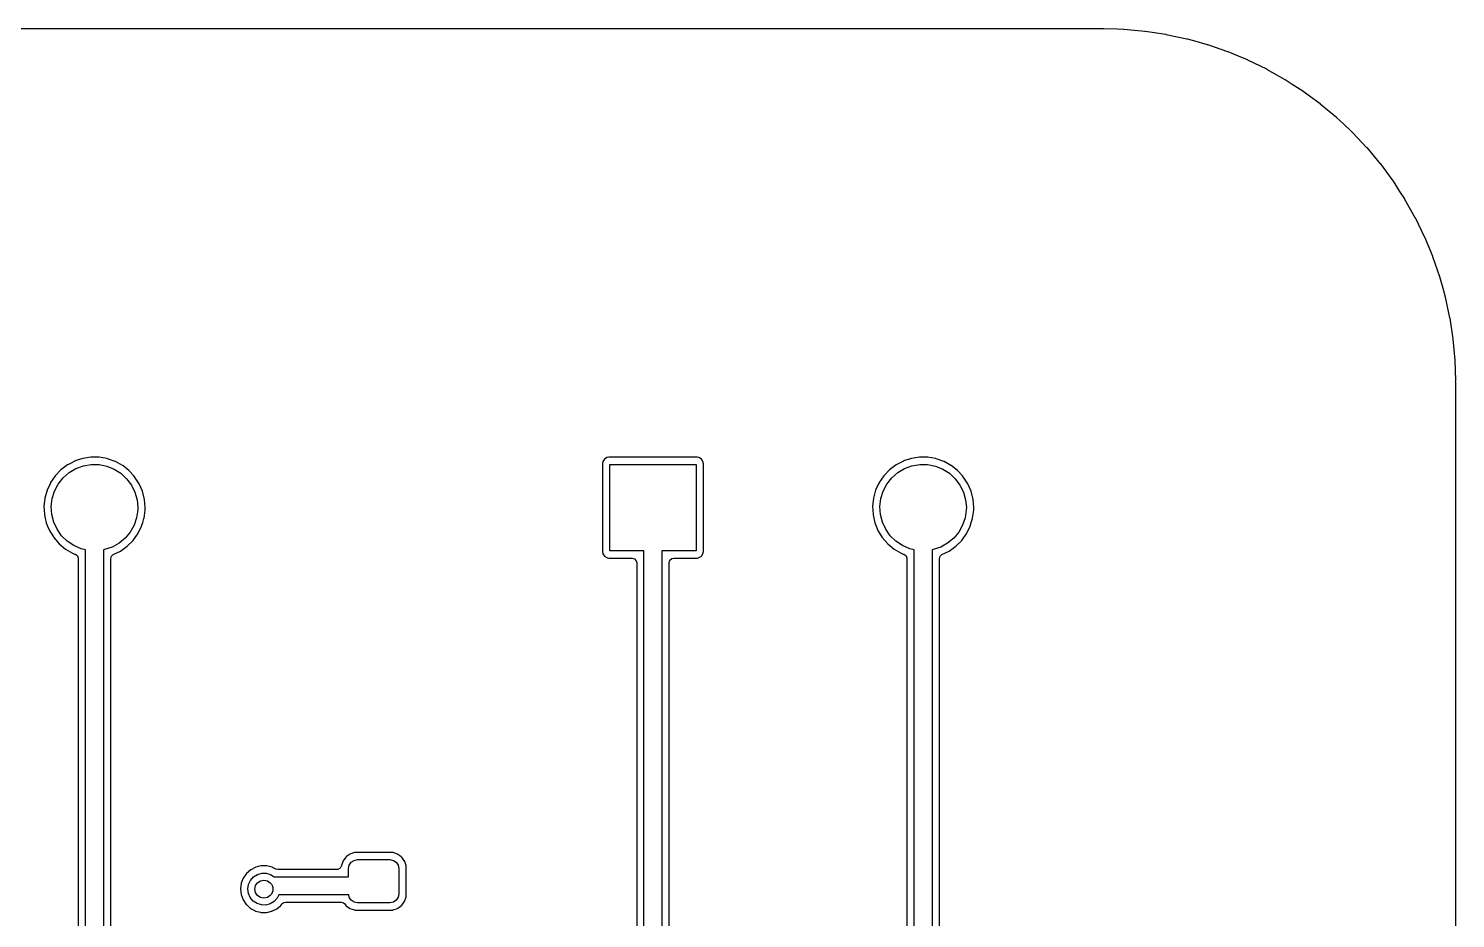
# Model space of a CAD drawing. Extents: x 0.02 to 2.38, y 0.02 to 1.96.
# Drawn here: x 0.823 to 2.382, y 0.988 to 1.961 of the extents above; entities that cross this region are included whole.
import ezdxf

# ---------------------------------------------------------------- set-up
doc = ezdxf.new("R2010")
doc.units = 0
doc.header["$MEASUREMENT"] = 0
doc.layers.add('BLACK', color=7, linetype='CONTINUOUS')

msp = doc.modelspace()

# ---------------------------------------------------------------- linework, layer by layer
at = {"layer": 'BLACK', "linetype": 'CONTINUOUS'}
for p, q in [((0.405136, 1.96063), (1.99484, 1.96063)), ((1.99484, 1.96063), (1.99552, 1.96055)), ((1.99552, 1.96055), (1.99574, 1.96055)), ((1.99574, 1.96055), (1.99629, 1.96043)), ((1.99629, 1.96043), (1.99683, 1.96055)), ((1.99683, 1.96055), (1.99732, 1.96055)), ((1.99732, 1.96055), (1.99771, 1.96059)), ((1.99771, 1.96059), (2.01237, 1.96014)), ((2.01237, 1.96014), (2.01945, 1.95993)), ((2.01945, 1.95993), (2.01974, 1.95991)), ((2.01974, 1.95991), (2.0312, 1.95887)), ((2.0312, 1.95887), (2.04266, 1.95783)), ((2.04266, 1.95783), (2.04295, 1.95779)), ((2.04295, 1.95779), (2.0657, 1.95433)), ((2.0657, 1.95433), (2.06599, 1.95428)), ((2.06599, 1.95428), (2.08849, 1.94945)), ((2.08849, 1.94945), (2.08878, 1.94938)), ((2.08878, 1.94938), (2.09578, 1.94743)), ((2.09578, 1.94743), (2.11094, 1.9432)), ((2.11094, 1.9432), (2.11122, 1.94311)), ((2.11122, 1.94311), (2.13297, 1.93561)), ((2.13297, 1.93561), (2.13325, 1.9355)), ((2.13325, 1.9355), (2.14481, 1.93071)), ((2.14481, 1.93071), (2.15451, 1.9267)), ((2.15451, 1.9267), (2.15478, 1.92657)), ((2.15478, 1.92657), (2.17547, 1.9165)), ((2.17547, 1.9165), (2.17573, 1.91636)), ((2.17573, 1.91636), (2.19577, 1.90506)), ((2.19577, 1.90506), (2.19603, 1.90491)), ((2.19603, 1.90491), (2.20364, 1.89998)), ((2.20364, 1.89998), (2.21535, 1.89241)), ((2.21535, 1.89241), (2.21559, 1.89224)), ((2.21559, 1.89224), (2.23413, 1.87861)), ((2.23413, 1.87861), (2.23436, 1.87842)), ((2.23436, 1.87842), (2.25203, 1.86369)), ((2.25203, 1.86369), (2.25226, 1.8635)), ((2.25226, 1.8635), (2.26021, 1.85601)), ((2.26021, 1.85601), (2.26901, 1.84773)), ((2.26901, 1.84773), (2.26922, 1.84752)), ((2.26922, 1.84752), (2.27515, 1.84122)), ((2.27515, 1.84122), (2.28499, 1.83076)), ((2.28499, 1.83076), (2.28519, 1.83054)), ((2.28519, 1.83054), (2.29992, 1.81287)), ((2.29992, 1.81287), (2.3001, 1.81263)), ((2.3001, 1.81263), (2.31374, 1.7941)), ((2.31374, 1.7941), (2.31391, 1.79385)), ((2.31391, 1.79385), (2.32115, 1.78265)), ((2.32115, 1.78265), (2.3264, 1.77453)), ((2.3264, 1.77453), (2.32656, 1.77428)), ((2.32656, 1.77428), (2.33786, 1.75424)), ((2.33786, 1.75424), (2.338, 1.75397)), ((2.338, 1.75397), (2.34807, 1.73329)), ((2.34807, 1.73329), (2.34819, 1.73301)), ((2.34819, 1.73301), (2.35471, 1.71727)), ((2.35471, 1.71727), (2.357, 1.71176)), ((2.357, 1.71176), (2.3571, 1.71148)), ((2.3571, 1.71148), (2.36461, 1.68973)), ((2.36461, 1.68973), (2.3647, 1.68944)), ((2.3647, 1.68944), (2.36892, 1.67429)), ((2.36892, 1.67429), (2.37087, 1.66728)), ((2.37087, 1.66728), (2.37095, 1.66699)), ((2.37095, 1.66699), (2.37577, 1.6445)), ((2.37577, 1.6445), (2.37583, 1.6442)), ((2.37583, 1.6442), (2.37929, 1.62146)), ((2.37929, 1.62146), (2.37933, 1.62116)), ((2.37933, 1.62116), (2.38141, 1.59825)), ((2.38141, 1.59825), (2.38143, 1.59795)), ((2.38143, 1.59795), (2.38208, 1.57623)), ((2.38205, 1.57536), (2.38192, 1.57482)), ((2.38208, 1.57623), (2.38205, 1.5759)), ((2.38205, 1.5759), (2.38205, 1.57536)), ((2.38192, 1.57482), (2.38205, 1.57427)), ((2.38205, 1.57427), (2.38205, 1.57408)), ((2.38205, 1.57408), (2.38213, 1.57337)), ((2.38213, 1.57337), (2.38213, 0.022835)), ((0.8654, 1.48382), (0.858149, 1.47838)), ((0.867713, 1.48503), (0.8654, 1.48382)), ((0.873261, 1.48792), (0.867713, 1.48503)), ((0.873442, 1.48801), (0.873261, 1.48792)), ((0.873261, 1.48792), (0.873261, 1.48792)), ((0.88206, 1.49083), (0.873442, 1.48801)), ((0.874543, 1.47965), (0.882654, 1.48264)), ((0.891022, 1.4922), (0.88206, 1.49083)), ((0.882654, 1.48264), (0.891175, 1.48411)), ((0.891226, 1.4922), (0.891022, 1.4922)), ((0.891175, 1.48411), (0.89982, 1.48399)), ((0.896685, 1.49213), (0.891226, 1.4922)), ((0.891226, 1.4922), (0.891226, 1.4922)), ((0.900089, 1.49209), (0.896685, 1.49213)), ((0.89982, 1.48399), (0.9083, 1.48231)), ((0.903866, 1.49142), (0.900089, 1.49209)), ((0.908814, 1.49053), (0.903866, 1.49142)), ((0.9083, 1.48231), (0.91633, 1.4791)), ((0.909015, 1.4905), (0.908814, 1.49053)), ((0.908814, 1.49053), (0.908814, 1.49053)), ((0.909207, 1.49043), (0.909015, 1.4905)), ((0.91737, 1.48754), (0.909207, 1.49043)), ((0.909207, 1.49043), (0.909207, 1.49043)), ((0.917562, 1.48747), (0.91737, 1.48754)), ((0.91737, 1.48754), (0.91737, 1.48754)), ((0.91774, 1.48737), (0.917562, 1.48747)), ((0.925321, 1.48319), (0.91774, 1.48737)), ((0.91774, 1.48737), (0.91774, 1.48737)), ((0.925499, 1.48309), (0.925321, 1.48319)), ((0.925321, 1.48319), (0.925321, 1.48319)), ((0.925659, 1.48296), (0.925499, 1.48309)), ((0.932455, 1.4776), (0.925659, 1.48296)), ((0.925659, 1.48296), (0.925659, 1.48296)), ((1.45044, 1.48733), (1.44998, 1.48503)), ((1.44998, 1.48503), (1.44998, 1.38899)), ((1.45218, 1.48994), (1.45044, 1.48733)), ((1.45479, 1.49169), (1.45218, 1.48994)), ((1.45527, 1.49178), (1.45479, 1.49169)), ((1.45686, 1.4921), (1.45527, 1.49178)), ((1.45527, 1.49178), (1.45527, 1.49178)), ((1.4571, 1.49215), (1.45686, 1.4921)), ((1.55314, 1.49215), (1.4571, 1.49215)), ((1.45787, 1.38976), (1.45787, 1.48425)), ((1.45787, 1.48425), (1.55236, 1.48425)), ((1.55236, 1.48425), (1.55236, 1.38976)), ((1.55338, 1.4921), (1.55314, 1.49215)), ((1.55496, 1.49178), (1.55338, 1.4921)), ((1.55544, 1.49169), (1.55496, 1.49178)), ((1.55496, 1.49178), (1.55496, 1.49178)), ((1.55805, 1.48994), (1.55544, 1.49169)), ((1.5598, 1.48733), (1.55805, 1.48994)), ((1.56026, 1.48503), (1.5598, 1.48733)), ((1.56026, 1.38899), (1.56026, 1.48503)), ((1.77091, 1.48382), (1.76366, 1.47838)), ((1.77323, 1.48503), (1.77091, 1.48382)), ((1.77877, 1.48792), (1.77323, 1.48503)), ((1.77895, 1.48801), (1.77877, 1.48792)), ((1.77877, 1.48792), (1.77877, 1.48792)), ((1.78757, 1.49083), (1.77895, 1.48801)), ((1.78005, 1.47965), (1.78817, 1.48264)), ((1.79653, 1.4922), (1.78757, 1.49083)), ((1.78817, 1.48264), (1.79669, 1.48411)), ((1.79674, 1.4922), (1.79653, 1.4922)), ((1.79669, 1.48411), (1.80533, 1.48399)), ((1.8022, 1.49213), (1.79674, 1.4922)), ((1.79674, 1.4922), (1.79674, 1.4922)), ((1.8056, 1.49209), (1.8022, 1.49213)), ((1.80533, 1.48399), (1.81381, 1.48231)), ((1.80938, 1.49142), (1.8056, 1.49209)), ((1.81433, 1.49053), (1.80938, 1.49142)), ((1.81381, 1.48231), (1.82184, 1.4791)), ((1.81453, 1.4905), (1.81433, 1.49053)), ((1.81433, 1.49053), (1.81433, 1.49053)), ((1.81472, 1.49043), (1.81453, 1.4905)), ((1.82288, 1.48754), (1.81472, 1.49043)), ((1.81472, 1.49043), (1.81472, 1.49043)), ((1.82307, 1.48747), (1.82288, 1.48754)), ((1.82288, 1.48754), (1.82288, 1.48754)), ((1.82325, 1.48737), (1.82307, 1.48747)), ((1.83083, 1.48319), (1.82325, 1.48737)), ((1.82325, 1.48737), (1.82325, 1.48737)), ((1.83101, 1.48309), (1.83083, 1.48319)), ((1.83083, 1.48319), (1.83083, 1.48319)), ((1.83117, 1.48296), (1.83101, 1.48309)), ((1.83797, 1.4776), (1.83117, 1.48296)), ((1.83117, 1.48296), (1.83117, 1.48296)), ((0.851885, 1.47183), (0.846776, 1.46434)), ((0.858149, 1.47838), (0.851885, 1.47183)), ((0.85526, 1.46274), (0.860612, 1.46953)), ((0.860612, 1.46953), (0.867113, 1.47523)), ((0.867113, 1.47523), (0.874543, 1.47965)), ((0.91633, 1.4791), (0.923642, 1.47449)), ((0.923642, 1.47449), (0.929991, 1.46862)), ((0.929991, 1.46862), (0.935164, 1.46169)), ((0.932615, 1.47747), (0.932455, 1.4776)), ((0.932455, 1.4776), (0.932455, 1.4776)), ((0.932752, 1.47732), (0.932615, 1.47747)), ((0.937904, 1.47166), (0.932752, 1.47732)), ((0.932752, 1.47732), (0.932752, 1.47732)), ((0.938717, 1.47077), (0.937904, 1.47166)), ((0.943642, 1.46315), (0.938717, 1.47077)), ((1.7574, 1.47183), (1.75229, 1.46434)), ((1.76366, 1.47838), (1.7574, 1.47183)), ((1.76077, 1.46274), (1.76612, 1.46953)), ((1.76612, 1.46953), (1.77262, 1.47523)), ((1.77262, 1.47523), (1.78005, 1.47965)), ((1.82184, 1.4791), (1.82915, 1.47449)), ((1.82915, 1.47449), (1.8355, 1.46862)), ((1.8355, 1.46862), (1.84068, 1.46169)), ((1.83813, 1.47747), (1.83797, 1.4776)), ((1.83797, 1.4776), (1.83797, 1.4776)), ((1.83826, 1.47732), (1.83813, 1.47747)), ((1.84342, 1.47166), (1.83826, 1.47732)), ((1.83826, 1.47732), (1.83826, 1.47732)), ((1.84423, 1.47077), (1.84342, 1.47166)), ((1.84915, 1.46315), (1.84423, 1.47077)), ((0.842958, 1.45611), (0.840535, 1.44738)), ((0.846226, 1.46315), (0.842958, 1.45611)), ((0.84669, 1.46415), (0.846226, 1.46315)), ((0.846776, 1.46434), (0.84669, 1.46415)), ((0.84669, 1.46415), (0.84669, 1.46415)), ((0.84867, 1.44683), (0.851234, 1.45509)), ((0.851234, 1.45509), (0.85526, 1.46274)), ((0.935164, 1.46169), (0.938988, 1.45394)), ((0.938988, 1.45394), (0.941335, 1.44562)), ((0.947257, 1.45484), (0.943642, 1.46315)), ((0.949466, 1.44604), (0.947257, 1.45484)), ((1.74847, 1.45611), (1.74605, 1.44738)), ((1.75174, 1.46315), (1.74847, 1.45611)), ((1.7522, 1.46415), (1.75174, 1.46315)), ((1.75229, 1.46434), (1.7522, 1.46415)), ((1.7522, 1.46415), (1.7522, 1.46415)), ((1.75418, 1.44683), (1.75675, 1.45509)), ((1.75675, 1.45509), (1.76077, 1.46274)), ((1.84068, 1.46169), (1.8445, 1.45394)), ((1.8445, 1.45394), (1.84685, 1.44562)), ((1.85277, 1.45484), (1.84915, 1.46315)), ((1.85498, 1.44604), (1.85277, 1.45484)), ((0.840535, 1.44738), (0.839572, 1.43836)), ((0.839572, 1.43836), (0.839583, 1.43816)), ((0.839583, 1.43816), (0.839583, 1.43816)), ((0.839583, 1.43816), (0.839798, 1.43444)), ((0.847654, 1.43824), (0.84867, 1.44683)), ((0.848219, 1.42962), (0.847654, 1.43824)), ((0.941335, 1.44562), (0.942126, 1.43701)), ((0.942126, 1.43701), (0.942061, 1.43454)), ((0.950209, 1.43701), (0.949466, 1.44604)), ((0.950143, 1.43431), (0.950209, 1.43701)), ((1.74605, 1.44738), (1.74508, 1.43836)), ((1.74508, 1.43836), (1.7451, 1.43816)), ((1.7451, 1.43816), (1.7451, 1.43816)), ((1.7451, 1.43816), (1.74531, 1.43444)), ((1.75317, 1.43824), (1.75418, 1.44683)), ((1.75373, 1.42962), (1.75317, 1.43824)), ((1.84685, 1.44562), (1.84764, 1.43701)), ((1.84764, 1.43701), (1.84757, 1.43454)), ((1.85572, 1.43701), (1.85498, 1.44604)), ((1.85565, 1.43431), (1.85572, 1.43701)), ((0.839798, 1.43444), (0.840094, 1.42931)), ((0.840094, 1.42931), (0.840138, 1.42911)), ((0.840138, 1.42911), (0.840138, 1.42911)), ((0.840138, 1.42911), (0.840993, 1.42532)), ((0.840993, 1.42532), (0.842087, 1.42046)), ((0.842087, 1.42046), (0.842163, 1.42027)), ((0.842163, 1.42027), (0.842163, 1.42027)), ((0.842163, 1.42027), (0.843639, 1.41664)), ((0.850348, 1.42124), (0.848219, 1.42962)), ((0.853967, 1.41339), (0.850348, 1.42124)), ((0.940821, 1.42598), (0.938042, 1.41779)), ((0.942061, 1.43454), (0.940821, 1.42598)), ((0.946323, 1.41664), (0.947545, 1.42066)), ((0.947545, 1.42066), (0.9489, 1.42512)), ((0.9489, 1.42512), (0.948959, 1.42532)), ((0.9489, 1.42512), (0.9489, 1.42512)), ((0.948959, 1.42532), (0.950143, 1.43431)), ((1.74531, 1.43444), (1.74561, 1.42931)), ((1.74561, 1.42931), (1.74565, 1.42911)), ((1.74565, 1.42911), (1.74565, 1.42911)), ((1.74565, 1.42911), (1.7465, 1.42532)), ((1.7465, 1.42532), (1.7476, 1.42046)), ((1.7476, 1.42046), (1.74768, 1.42027)), ((1.74768, 1.42027), (1.74768, 1.42027)), ((1.74768, 1.42027), (1.74915, 1.41664)), ((1.75586, 1.42124), (1.75373, 1.42962)), ((1.75948, 1.41339), (1.75586, 1.42124)), ((1.84633, 1.42598), (1.84355, 1.41779)), ((1.84757, 1.43454), (1.84633, 1.42598)), ((1.85184, 1.41664), (1.85306, 1.42066)), ((1.85306, 1.42066), (1.85441, 1.42512)), ((1.85441, 1.42512), (1.85447, 1.42532)), ((1.85441, 1.42512), (1.85441, 1.42512)), ((1.85447, 1.42532), (1.85565, 1.43431)), ((0.843639, 1.41664), (0.845498, 1.41206)), ((0.845498, 1.41206), (0.850235, 1.40433)), ((0.850235, 1.40433), (0.856172, 1.39748)), ((0.858957, 1.40633), (0.853967, 1.41339)), ((0.86515, 1.40029), (0.858957, 1.40633)), ((0.928289, 1.4036), (0.921641, 1.39807)), ((0.933817, 1.41025), (0.928289, 1.4036)), ((0.938042, 1.41779), (0.933817, 1.41025)), ((0.937015, 1.40115), (0.939302, 1.40433)), ((0.939302, 1.40433), (0.942187, 1.40835)), ((0.942187, 1.40835), (0.942306, 1.40851)), ((0.942306, 1.40851), (0.946323, 1.41664)), ((1.74915, 1.41664), (1.75101, 1.41206)), ((1.75101, 1.41206), (1.75575, 1.40433)), ((1.75575, 1.40433), (1.76168, 1.39748)), ((1.76447, 1.40633), (1.75948, 1.41339)), ((1.77066, 1.40029), (1.76447, 1.40633)), ((1.8338, 1.4036), (1.82715, 1.39807)), ((1.83933, 1.41025), (1.8338, 1.4036)), ((1.84355, 1.41779), (1.83933, 1.41025)), ((1.84253, 1.40115), (1.84481, 1.40433)), ((1.84481, 1.40433), (1.8477, 1.40835)), ((1.8477, 1.40835), (1.84782, 1.40851)), ((1.84782, 1.40851), (1.85184, 1.41664)), ((0.856172, 1.39748), (0.863148, 1.39169)), ((0.863148, 1.39169), (0.870976, 1.38711)), ((0.872339, 1.39549), (0.86515, 1.40029)), ((0.880283, 1.39208), (0.872339, 1.39549)), ((0.885039, 1.391), (0.880283, 1.39208)), ((0.885039, 0.57754), (0.885039, 1.391)), ((0.905911, 1.39107), (0.904724, 1.3909)), ((0.904724, 1.3909), (0.904724, 0.577506)), ((0.914098, 1.39385), (0.905911, 1.39107)), ((0.921641, 1.39807), (0.914098, 1.39385)), ((0.915396, 1.38566), (0.923212, 1.38948)), ((0.923212, 1.38948), (0.930593, 1.39475)), ((0.930593, 1.39475), (0.937015, 1.40115)), ((1.44998, 1.38899), (1.45044, 1.38668)), ((1.49528, 1.38976), (1.45787, 1.38976)), ((1.49528, 0.57874), (1.49528, 1.38976)), ((1.55236, 1.38976), (1.51496, 1.38976)), ((1.51496, 1.38976), (1.51496, 0.57874)), ((1.5598, 1.38668), (1.56026, 1.38899)), ((1.76168, 1.39748), (1.76866, 1.39169)), ((1.76866, 1.39169), (1.77649, 1.38711)), ((1.77785, 1.39549), (1.77066, 1.40029)), ((1.78579, 1.39208), (1.77785, 1.39549)), ((1.79055, 1.391), (1.78579, 1.39208)), ((1.79055, 0.57754), (1.79055, 1.391)), ((1.81142, 1.39107), (1.81024, 1.3909)), ((1.81024, 1.3909), (1.81024, 0.577506)), ((1.81961, 1.39385), (1.81142, 1.39107)), ((1.82715, 1.39807), (1.81961, 1.39385)), ((1.82091, 1.38566), (1.82872, 1.38948)), ((1.82872, 1.38948), (1.8361, 1.39475)), ((1.8361, 1.39475), (1.84253, 1.40115)), ((0.870976, 1.38711), (0.873162, 1.38628)), ((0.873162, 1.38628), (0.873955, 1.38597)), ((0.873955, 1.38597), (0.876179, 1.38428)), ((0.876179, 1.38428), (0.877136, 1.38166)), ((0.877136, 1.38166), (0.877146, 1.38134)), ((0.877146, 1.38134), (0.877146, 0.587308)), ((0.912618, 1.3812), (0.913406, 1.38388)), ((0.912618, 0.587217), (0.912618, 1.3812)), ((0.913406, 1.38388), (0.915396, 1.38566)), ((1.45044, 1.38668), (1.45218, 1.38407)), ((1.45218, 1.38407), (1.45479, 1.38233)), ((1.45479, 1.38233), (1.45527, 1.38223)), ((1.45527, 1.38223), (1.45527, 1.38223)), ((1.45527, 1.38223), (1.45686, 1.38192)), ((1.45686, 1.38192), (1.4571, 1.38187)), ((1.4571, 1.38187), (1.48242, 1.38187)), ((1.48242, 1.38187), (1.4851, 1.38108)), ((1.4851, 1.38108), (1.48693, 1.37897)), ((1.48693, 1.37897), (1.48738, 1.37691)), ((1.48738, 1.37691), (1.48738, 0.591594)), ((1.52285, 1.37691), (1.52364, 1.37959)), ((1.52285, 0.591594), (1.52285, 1.37691)), ((1.52364, 1.37959), (1.52575, 1.38142)), ((1.52575, 1.38142), (1.52781, 1.38187)), ((1.52781, 1.38187), (1.55314, 1.38187)), ((1.55314, 1.38187), (1.55338, 1.38192)), ((1.55338, 1.38192), (1.55496, 1.38223)), ((1.55496, 1.38223), (1.55544, 1.38233)), ((1.55496, 1.38223), (1.55496, 1.38223)), ((1.55544, 1.38233), (1.55805, 1.38407)), ((1.55805, 1.38407), (1.5598, 1.38668)), ((1.77649, 1.38711), (1.77867, 1.38628)), ((1.77867, 1.38628), (1.77947, 1.38597)), ((1.77947, 1.38597), (1.78169, 1.38428)), ((1.78169, 1.38428), (1.78265, 1.38166)), ((1.78265, 1.38166), (1.78266, 1.38134)), ((1.78266, 1.38134), (1.78266, 0.587308)), ((1.81813, 1.3812), (1.81892, 1.38388)), ((1.81813, 0.587217), (1.81813, 1.3812)), ((1.81892, 1.38388), (1.82091, 1.38566)), ((1.07677, 1.04536), (1.07386, 1.04466)), ((1.07706, 1.04543), (1.07677, 1.04536)), ((1.07677, 1.04536), (1.07677, 1.04536)), ((1.08033, 1.04541), (1.07706, 1.04543)), ((1.08291, 1.0454), (1.08033, 1.04541)), ((1.08321, 1.0454), (1.08291, 1.0454)), ((1.08291, 1.0454), (1.08291, 1.0454)), ((1.08917, 1.0439), (1.08321, 1.0454)), ((1.16459, 1.04526), (1.16325, 1.0428)), ((1.16464, 1.04546), (1.16459, 1.04526)), ((1.16466, 1.04576), (1.16464, 1.04546)), ((1.16643, 1.05079), (1.16466, 1.04576)), ((1.16665, 1.05109), (1.16643, 1.05079)), ((1.16938, 1.05479), (1.16665, 1.05109)), ((1.16665, 1.05109), (1.16665, 1.05109)), ((1.1696, 1.05508), (1.16938, 1.05479)), ((1.17027, 1.05558), (1.1696, 1.05508)), ((1.17359, 1.05803), (1.17027, 1.05558)), ((1.17244, 1.0424), (1.17319, 1.04617)), ((1.17319, 1.04617), (1.17532, 1.04936)), ((1.17389, 1.05825), (1.17359, 1.05803)), ((1.17359, 1.05803), (1.17359, 1.05803)), ((1.17892, 1.06002), (1.17389, 1.05825)), ((1.17532, 1.04936), (1.17852, 1.05149)), ((1.17852, 1.05149), (1.18228, 1.05224)), ((1.17922, 1.06005), (1.17892, 1.06002)), ((1.17946, 1.06007), (1.17922, 1.06005)), ((1.17922, 1.06005), (1.17922, 1.06005)), ((1.18016, 1.06014), (1.17946, 1.06007)), ((1.21984, 1.06014), (1.18016, 1.06014)), ((1.18228, 1.05224), (1.21772, 1.05224)), ((1.21772, 1.05224), (1.22148, 1.05149)), ((1.22054, 1.06007), (1.21984, 1.06014)), ((1.22078, 1.06005), (1.22054, 1.06007)), ((1.22108, 1.06002), (1.22078, 1.06005)), ((1.22078, 1.06005), (1.22078, 1.06005)), ((1.22611, 1.05825), (1.22108, 1.06002)), ((1.22148, 1.05149), (1.22468, 1.04936)), ((1.22468, 1.04936), (1.22681, 1.04617)), ((1.22641, 1.05803), (1.22611, 1.05825)), ((1.22973, 1.05558), (1.22641, 1.05803)), ((1.22641, 1.05803), (1.22641, 1.05803)), ((1.22681, 1.04617), (1.22756, 1.0424)), ((1.2304, 1.05508), (1.22973, 1.05558)), ((1.23062, 1.05479), (1.2304, 1.05508)), ((1.23335, 1.05109), (1.23062, 1.05479)), ((1.23357, 1.05079), (1.23335, 1.05109)), ((1.23335, 1.05109), (1.23335, 1.05109)), ((1.23534, 1.04576), (1.23357, 1.05079)), ((1.23545, 1.04452), (1.23534, 1.04576)), ((1.05744, 1.0321), (1.0552, 1.02637)), ((1.06098, 1.03713), (1.05744, 1.0321)), ((1.06561, 1.04117), (1.06098, 1.03713)), ((1.06325, 1.02512), (1.06536, 1.02962)), ((1.06536, 1.02962), (1.06865, 1.03334)), ((1.07108, 1.04399), (1.06561, 1.04117)), ((1.06865, 1.03334), (1.07285, 1.03599)), ((1.07386, 1.04466), (1.07108, 1.04399)), ((1.07285, 1.03599), (1.07762, 1.03736)), ((1.07762, 1.03736), (1.08259, 1.03733)), ((1.08259, 1.03733), (1.08735, 1.0359)), ((1.08735, 1.0359), (1.09111, 1.03346)), ((1.08944, 1.04376), (1.08917, 1.0439)), ((1.09289, 1.04193), (1.08944, 1.04376)), ((1.08944, 1.04376), (1.08944, 1.04376)), ((1.09111, 1.03346), (1.17244, 1.03346)), ((1.09521, 1.04136), (1.09289, 1.04193)), ((1.15975, 1.04136), (1.09521, 1.04136)), ((1.16079, 1.04147), (1.15975, 1.04136)), ((1.16325, 1.0428), (1.16079, 1.04147)), ((1.17244, 1.03346), (1.17244, 1.0424)), ((1.22756, 1.0424), (1.22756, 1.01484)), ((1.23545, 1.01272), (1.23545, 1.04452)), ((1.0552, 1.02637), (1.0544, 1.02027)), ((1.0544, 1.02027), (1.05508, 1.01415)), ((1.05508, 1.01415), (1.05719, 1.00838)), ((1.06248, 1.02021), (1.06325, 1.02512)), ((1.06313, 1.01529), (1.06248, 1.02021)), ((1.06513, 1.01074), (1.06313, 1.01529)), ((1.09626, 1.01378), (1.09452, 1.0102)), ((1.17265, 1.01378), (1.09626, 1.01378)), ((1.17319, 1.01108), (1.17265, 1.01378)), ((1.22756, 1.01484), (1.22681, 1.01108)), ((1.05719, 1.00838), (1.06062, 1.00327)), ((1.06062, 1.00327), (1.06084, 1.00307)), ((1.06084, 1.00307), (1.06084, 1.00307)), ((1.06084, 1.00307), (1.06495, 0.999334)), ((1.06495, 0.999334), (1.06495, 0.999334)), ((1.06495, 0.999334), (1.06517, 0.999133)), ((1.06832, 1.00694), (1.06513, 1.01074)), ((1.06517, 0.999133), (1.06543, 0.99899)), ((1.06543, 0.99899), (1.06543, 0.99899)), ((1.06543, 0.99899), (1.07031, 0.99634)), ((1.07246, 1.00419), (1.06832, 1.00694)), ((1.0772, 1.00271), (1.07246, 1.00419)), ((1.08217, 1.00261), (1.0772, 1.00271)), ((1.08696, 1.00392), (1.08217, 1.00261)), ((1.09119, 1.00652), (1.08696, 1.00392)), ((1.08867, 0.995913), (1.09417, 0.998677)), ((1.09452, 1.0102), (1.09119, 1.00652)), ((1.09417, 0.998677), (1.09799, 1.00194)), ((1.09799, 1.00194), (1.09862, 1.00248)), ((1.09862, 1.00248), (1.09884, 1.00267)), ((1.09862, 1.00248), (1.09862, 1.00248)), ((1.09884, 1.00267), (1.09945, 1.00352)), ((1.09945, 1.00352), (1.09967, 1.00382)), ((1.09967, 1.00382), (1.10187, 1.00554)), ((1.10187, 1.00554), (1.1037, 1.00589)), ((1.1037, 1.00589), (1.16434, 1.00589)), ((1.16434, 1.00589), (1.16703, 1.0051)), ((1.16703, 1.0051), (1.16834, 1.00387)), ((1.16834, 1.00387), (1.16938, 1.00246)), ((1.16938, 1.00246), (1.16938, 1.00246)), ((1.16938, 1.00246), (1.1696, 1.00216)), ((1.1696, 1.00216), (1.1699, 1.00194)), ((1.1699, 1.00194), (1.17359, 0.999211)), ((1.17532, 1.00788), (1.17319, 1.01108)), ((1.17359, 0.999211), (1.17359, 0.999211)), ((1.17359, 0.999211), (1.17389, 0.998991)), ((1.17389, 0.998991), (1.17892, 0.997224)), ((1.17852, 1.00575), (1.17532, 1.00788)), ((1.18228, 1.005), (1.17852, 1.00575)), ((1.21772, 1.005), (1.18228, 1.005)), ((1.22148, 1.00575), (1.21772, 1.005)), ((1.22108, 0.997224), (1.22611, 0.998991)), ((1.22468, 1.00788), (1.22148, 1.00575)), ((1.22681, 1.01108), (1.22468, 1.00788)), ((1.22611, 0.998991), (1.22641, 0.999211)), ((1.22641, 0.999211), (1.2301, 1.00194)), ((1.22641, 0.999211), (1.22641, 0.999211)), ((1.2301, 1.00194), (1.2304, 1.00216)), ((1.2304, 1.00216), (1.23163, 1.00382)), ((1.23163, 1.00382), (1.23335, 1.00615)), ((1.23335, 1.00615), (1.23357, 1.00645)), ((1.23335, 1.00615), (1.23335, 1.00615)), ((1.23357, 1.00645), (1.23534, 1.01148)), ((1.23534, 1.01148), (1.23545, 1.01272)), ((1.07031, 0.99634), (1.07031, 0.99634)), ((1.07031, 0.99634), (1.07058, 0.996198)), ((1.07058, 0.996198), (1.07087, 0.996122)), ((1.07087, 0.996122), (1.07624, 0.994713)), ((1.07624, 0.994713), (1.07624, 0.994713)), ((1.07624, 0.994713), (1.07653, 0.994637)), ((1.07653, 0.994637), (1.07978, 0.994586)), ((1.07978, 0.994586), (1.08238, 0.994545)), ((1.08238, 0.994545), (1.08238, 0.994545)), ((1.08238, 0.994545), (1.08268, 0.99454)), ((1.08268, 0.99454), (1.08479, 0.995023)), ((1.08479, 0.995023), (1.08838, 0.995847)), ((1.08838, 0.995847), (1.08867, 0.995913)), ((1.08838, 0.995847), (1.08838, 0.995847)), ((1.17892, 0.997224), (1.17922, 0.997195)), ((1.17922, 0.997195), (1.17922, 0.997195)), ((1.17922, 0.997195), (1.17946, 0.997173)), ((1.17946, 0.997173), (1.18016, 0.997106)), ((1.18016, 0.997106), (1.21984, 0.997106)), ((1.21984, 0.997106), (1.22054, 0.997173)), ((1.22054, 0.997173), (1.22078, 0.997195)), ((1.22078, 0.997195), (1.22108, 0.997224)), ((1.22078, 0.997195), (1.22078, 0.997195))]:
    msp.add_line(p, q, dxfattribs=at)
at = {"layer": 'BLACK'}
msp.add_circle((1.08, 1.02), 0.009843, dxfattribs=at)

doc.saveas('drawing.dxf')
